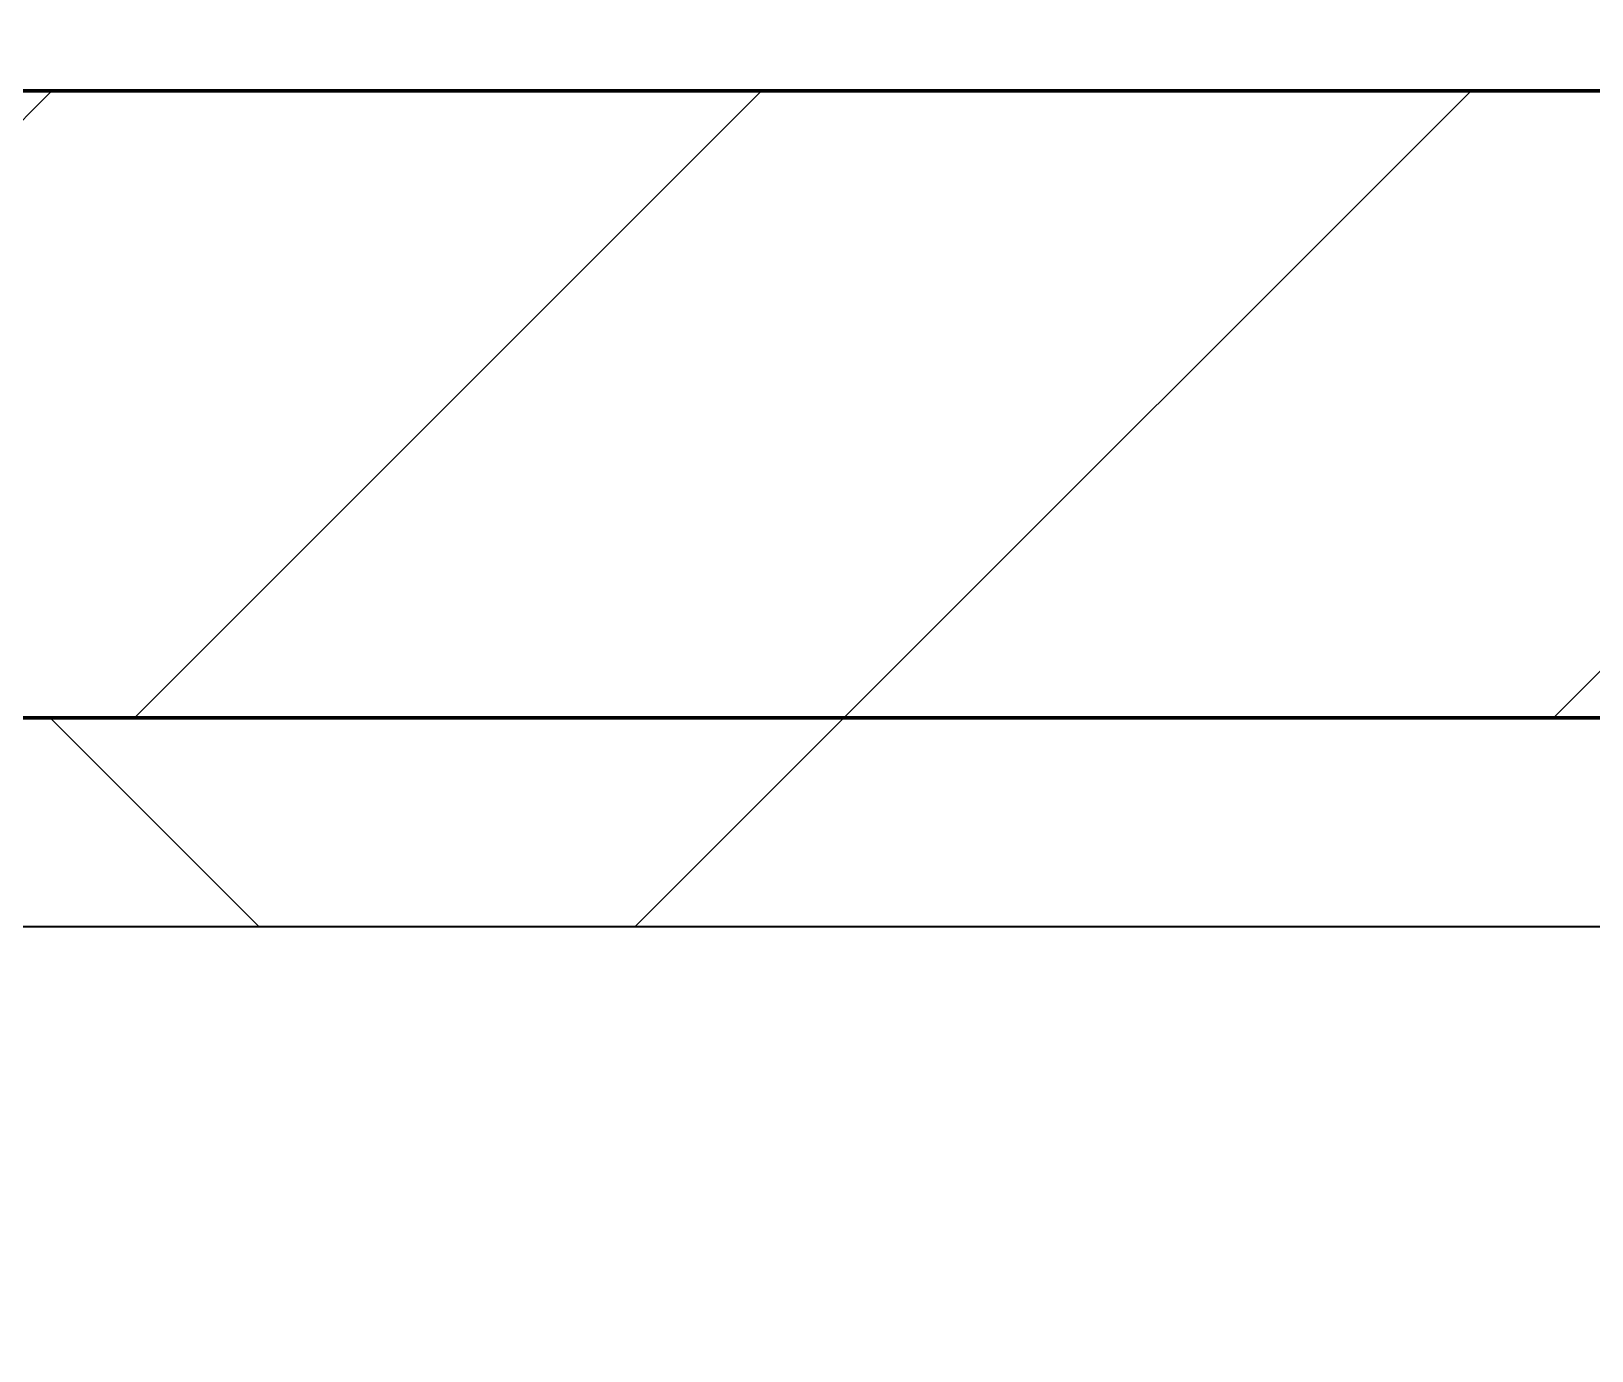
# Model space of a CAD drawing. Header units: millimetres. Extents: x -794868 to -715506, y -16735 to 22434.
# Drawn here: x -760168.3 to -759795.1, y 7792.6 to 8108.3 of the extents above; entities that cross this region are included whole.
import ezdxf
from ezdxf.xclip import XClip

# ---------------------------------------------------------------- set-up
doc = ezdxf.new("R2010")
doc.units = ezdxf.units.MM
doc.header["$XCLIPFRAME"] = 0
for name, color, linetype, lineweight in [('A-GLAZ-CURT', 2, 'Continuous', 9), ('A-WALL', 5, 'Continuous', 35), ('A-WALL-FNSH', 2, 'Continuous', 35), ('A-WALL-PATT', 1, 'Continuous', 35)]:
    doc.layers.add(name, color=color, linetype=linetype, lineweight=lineweight)
doc.layers.add('A11_ALU.SOLID SHEET', color=2, linetype='Continuous')

# ---------------------------------------------------------------- blocks, each defined once
blk = doc.blocks.new('PPLS-PP19_Custom Tile Pattern - Custom Tile Pattern-V40-4262-01 ENLARGED UPPER PLATFORM LEVEL - REFLECTED CEILING PLAN - SHEET 3')
at = {"layer": 'A-GLAZ-CURT'}
for p, q in [((-300, 0), (300, 0)), ((300, 0), (-300, 0)), ((230.06, 0), (300, 0)), ((-300, -50), (300, -50)), ((300, -50), (-300, -50))]:
    blk.add_line(p, q, dxfattribs=at)
for points, knots in [([(261.24, 0), (260.68, 0), (241.27, 0), (207.11, 0), (177.41, 0), (159.34, 0), (158.33, 0), (158.3, 0)], [-246.368992, -246.368992, -246.368992, -246.368992, -244.693688, -187.987675, -143.776725, -129.632772, -123.352749, -123.352749, -123.352749, -123.352749]), ([(171.51, 0), (176.48, 0), (193.23, 0), (201.73, 0), (208.81, 0), (213.9, 0), (241.96, 0), (266.73, 0), (281.71, 0), (291.71, 0), (296.52, 0), (297.86, 0), (298.09, 0)], [-7971.819559, -7971.819559, -7971.819559, -7971.819559, -7784.112253, -7606.717214, -7289.299508, -7042.621073, -6582.165592, -6068.460911, -5766.029927, -5566.724884, -5280.360606, -5199.253518, -5199.253518, -5199.253518, -5199.253518]), ([(300, 0), (288.22, 0), (262, 0), (230.43, 0), (219.94, 0), (219.02, 0)], [-12528.858583, -12528.858583, -12528.858583, -12528.858583, -11905.454923, -11162.864862, -10856.732305, -10856.732305, -10856.732305, -10856.732305]), ([(284.76, 0), (284.76, 0), (285.09, 0), (287.47, 0), (293.59, 0), (297.76, 0), (300, 0)], [-4110.630118, -4110.630118, -4110.630118, -4110.630118, -4053.389046, -3959.664717, -3862.421465, -3746.95702, -3746.95702, -3746.95702, -3746.95702]), ([(297.38, 0), (295.84, 0), (291.62, 0), (285.38, 0), (284.87, 0)], [-4803.172655, -4803.172655, -4803.172655, -4803.172655, -4358.271401, -4143.037883, -4143.037883, -4143.037883, -4143.037883])]:
    blk.add_open_spline(points, degree=3, knots=knots, dxfattribs=at)
blk.add_open_spline([(300, 0), (287.2, 0), (274.39, 0), (261.57, 0)], degree=3, dxfattribs=at)
blk = doc.blocks.new('PPLS-PP19_Custom Tile Pattern - Custom Tile Pattern-V41-4262-01 ENLARGED UPPER PLATFORM LEVEL - REFLECTED CEILING PLAN - SHEET 3')
at = {"layer": 'A-GLAZ-CURT'}
for p, q in [((-300, 0), (300, 0)), ((300, 0), (-300, 0)), ((-293.07, 0), (-275.75, 0)), ((-275.75, 0), (-293.07, 0)), ((-222.32, 0), (-205, 0)), ((-205, 0), (-222.32, 0)), ((-300, -50), (300, -50)), ((300, -50), (-300, -50))]:
    blk.add_line(p, q, dxfattribs=at)
at = {"layer": 'A-GLAZ-CURT', "flags": 128}
for points in [[(-300, 0), (-291.56, 0), (-283.3, 0), (-275.2, 0), (-267.26, 0), (-259.45, 0), (-251.77, 0), (-244.2, 0), (-236.74, 0), (-229.36, 0), (-222.06, 0), (-214.83, 0), (-207.71, 0), (-200.76, 0), (-194.02, 0), (-187.54, 0), (-181.38, 0), (-175.58, 0), (-170.25, 0), (-165.64, 0), (-162.01, 0), (-159.53, 0), (-157.46, 0), (-154.52, 0), (-149.42, 0), (-141.84, 0), (-132.81, 0), (-126.08, 0)], [(-203, 0), (-209.04, 0), (-215.73, 0), (-222.63, 0), (-229.72, 0), (-236.97, 0), (-244.39, 0), (-251.96, 0), (-259.67, 0), (-267.51, 0), (-275.48, 0), (-283.55, 0), (-291.73, 0), (-300, 0)], [(-135.12, 0), (-140.03, 0), (-145.5, 0), (-150.63, 0), (-155.53, 0), (-160.27, 0), (-164.95, 0), (-169.65, 0), (-174.47, 0), (-179.49, 0), (-184.81, 0), (-190.44, 0), (-196.37, 0), (-202.58, 0)], [(-125.17, 0), (-128.55, 0), (-134.16, 0)]]:
    blk.add_lwpolyline(points, dxfattribs=at)
at = {"layer": 'A-GLAZ-CURT'}
for points, knots in [([(-300, 0), (-284.65, 0), (-236.57, 0), (-174.61, 0), (-129.95, 0), (-110.8, 0), (-99.5, 0), (-91.46, 0)], [-5323.127839, -5323.127839, -5323.127839, -5323.127839, -4502.809032, -2700.551212, -1002.059161, -460.363443, 0, 0, 0, 0]), ([(-203.34, 0), (-206.9, 0), (-231.18, 0), (-262.56, 0), (-294.48, 0), (-300, 0)], [-15377.048371, -15377.048371, -15377.048371, -15377.048371, -15131.813646, -13729.592194, -13439.944408, -13439.944408, -13439.944408, -13439.944408]), ([(-203.02, 0), (-203.87, 0), (-215.49, 0), (-232.01, 0), (-255.22, 0), (-262.59, 0), (-264.9, 0), (-265.4, 0)], [-1443.418705, -1443.418705, -1443.418705, -1443.418705, -1400.429864, -858.079193, -543.655514, -208.940337, 0, 0, 0, 0]), ([(-258.6, 0), (-257.91, 0), (-254.26, 0), (-241.25, 0), (-225.99, 0), (-213.1, 0), (-206.24, 0), (-203.07, 0), (-203, 0)], [-5722.54675, -5722.54675, -5722.54675, -5722.54675, -5657.471696, -5413.335975, -5017.494783, -4832.723979, -4666.091899, -4662.550346, -4662.550346, -4662.550346, -4662.550346]), ([(-135.82, 0), (-137.15, 0), (-139.92, 0), (-149.31, 0), (-162.01, 0), (-177.91, 0), (-199.46, 0), (-216.65, 0), (-231.26, 0), (-233.46, 0), (-234, 0)], [-2617.829187, -2617.829187, -2617.829187, -2617.829187, -2418.507304, -2308.929706, -2113.765672, -1763.376603, -1422.553702, -978.033455, -846.069444, -682.911962, -682.911962, -682.911962, -682.911962]), ([(-233.49, 0), (-233.44, 0), (-232.38, 0), (-230.74, 0), (-225.3, 0), (-223.63, 0)], [-455.274641, -455.274641, -455.274641, -455.274641, -440.605512, -119.536984, 0, 0, 0, 0]), ([(-223.63, 0), (-219.39, 0), (-212.03, 0), (-204.81, 0), (-203.01, 0)], [-5463.295695, -5463.295695, -5463.295695, -5463.295695, -5161.076232, -5060.187032, -5060.187032, -5060.187032, -5060.187032]), ([(-202.92, 0), (-197.2, 0), (-186.6, 0), (-169.02, 0), (-152.21, 0), (-140.61, 0), (-135.7, 0)], [-5058.607125, -5058.607125, -5058.607125, -5058.607125, -4739.070012, -4465.409639, -4149.119819, -3844.541415, -3844.541415, -3844.541415, -3844.541415]), ([(-202.15, 0), (-196.66, 0), (-185.47, 0), (-171.77, 0), (-158.7, 0), (-157.22, 0)], [-4647.168838, -4647.168838, -4647.168838, -4647.168838, -4349.945572, -4000.813434, -3840.635403, -3840.635403, -3840.635403, -3840.635403]), ([(-137.88, 0), (-140.56, 0), (-147.66, 0), (-147.69, 0), (-158.72, 0), (-174.02, 0), (-184.75, 0), (-196.11, 0), (-201.97, 0)], [-3187.727384, -3187.727384, -3187.727384, -3187.727384, -2919.378265, -2477.344047, -2237.412286, -2029.680487, -1755.085331, -1461.041718, -1461.041718, -1461.041718, -1461.041718]), ([(-152.35, 0), (-151.03, 0), (-147.71, 0), (-143.57, 0), (-138.62, 0)], [-3494.978217, -3494.978217, -3494.978217, -3494.978217, -3371.022232, -3227.460399, -3227.460399, -3227.460399, -3227.460399]), ([(-118.78, 0), (-121.86, 0), (-126.28, 0), (-136.96, 0), (-147.46, 0), (-150.03, 0), (-150.57, 0)], [-5938.474035, -5938.474035, -5938.474035, -5938.474035, -5700.061948, -5508.838257, -5298.784692, -5196.16478, -5196.16478, -5196.16478, -5196.16478]), ([(-150.34, 0), (-150.07, 0), (-147.75, 0), (-142.6, 0), (-127.26, 0), (-107.3, 0), (-90.42, 0), (-75.26, 0), (-68.41, 0), (-65.12, 0), (-63.63, 0)], [-4948.728362, -4948.728362, -4948.728362, -4948.728362, -4883.323924, -4440.880425, -4054.690705, -3793.097032, -3402.597032, -3144.956779, -3050.982048, -2969.237017, -2969.237017, -2969.237017, -2969.237017]), ([(-136.06, 0), (-137.31, 0), (-142.24, 0), (-147.74, 0), (-149.07, 0)], [-6509.710453, -6509.710453, -6509.710453, -6509.710453, -6449.282163, -6277.220794, -6277.220794, -6277.220794, -6277.220794]), ([(-148.23, 0), (-146.94, 0), (-140.15, 0), (-137.74, 0), (-135.56, 0), (-135.2, 0)], [-6162.058746, -6162.058746, -6162.058746, -6162.058746, -6017.569127, -5560.701257, -5490.057733, -5490.057733, -5490.057733, -5490.057733]), ([(-86.16, 0), (-91.37, 0), (-104.13, 0), (-122.65, 0), (-139.03, 0), (-146.11, 0), (-146.95, 0)], [-1681.3698, -1681.3698, -1681.3698, -1681.3698, -1374.161226, -945.742622, -741.901385, -489.130243, -489.130243, -489.130243, -489.130243]), ([(-146.69, 0), (-146.59, 0), (-145.49, 0), (-140.67, 0), (-136.63, 0), (-135.12, 0)], [-420.34245, -420.34245, -420.34245, -420.34245, -406.956646, -290.263673, -213.483008, -213.483008, -213.483008, -213.483008]), ([(-72.93, 0), (-75.51, 0), (-91.45, 0), (-114.34, 0), (-135.04, 0), (-135.13, 0)], [-19442.345229, -19442.345229, -19442.345229, -19442.345229, -18935.241197, -17136.203329, -17127.983713, -17127.983713, -17127.983713, -17127.983713]), ([(-26.75, 0), (-27.82, 0), (-36.18, 0), (-53.55, 0), (-78.2, 0), (-109.41, 0), (-125.34, 0), (-135.1, 0)], [-8718.362214, -8718.362214, -8718.362214, -8718.362214, -8532.293389, -8073.216054, -7508.296369, -7004.680444, -6525.448346, -6525.448346, -6525.448346, -6525.448346]), ([(-135.1, 0), (-132.16, 0), (-127.27, 0), (-124.19, 0), (-123.43, 0), (-123.28, 0)], [-3831.980067, -3831.980067, -3831.980067, -3831.980067, -3647.167523, -3488.92562, -3439.852845, -3439.852845, -3439.852845, -3439.852845]), ([(-134.77, 0), (-134.18, 0), (-132.42, 0), (-128.78, 0), (-126.5, 0)], [-5463.506987, -5463.506987, -5463.506987, -5463.506987, -5364.112219, -5231.017328, -5231.017328, -5231.017328, -5231.017328]), ([(-127.41, 0), (-131.63, 0), (-133.16, 0), (-134.09, 0), (-134.15, 0)], [-8540.990293, -8540.990293, -8540.990293, -8540.990293, -8266.114998, -8246.473386, -8246.473386, -8246.473386, -8246.473386]), ([(-134.15, 0), (-133.32, 0), (-130.31, 0), (-117.33, 0), (-92.04, 0), (-77.29, 0), (-69.74, 0), (-67.52, 0)], [-7657.439573, -7657.439573, -7657.439573, -7657.439573, -7293.749979, -6839.55839, -6236.997189, -5713.340575, -5448.562773, -5448.562773, -5448.562773, -5448.562773]), ([(-120.13, 0), (-120.14, 0), (-120.24, 0), (-121.3, 0), (-129.25, 0), (-133.82, 0)], [-2933.992132, -2933.992132, -2933.992132, -2933.992132, -2920.575025, -2840.280255, -2731.647847, -2731.647847, -2731.647847, -2731.647847]), ([(-113.43, 0), (-113.44, 0), (-113.96, 0), (-119.73, 0), (-125.43, 0), (-127.03, 0), (-127.41, 0)], [-328.499627, -328.499627, -328.499627, -328.499627, -282.672656, -98.539552, -24.539552, 0, 0, 0, 0]), ([(-126.5, 0), (-122.44, 0), (-108.71, 0), (-88.78, 0), (-73.27, 0), (-67.22, 0)], [-5231.017328, -5231.017328, -5231.017328, -5231.017328, -4994.692869, -4542.524482, -4124.80891, -4124.80891, -4124.80891, -4124.80891]), ([(-125.15, 0), (-124.93, 0), (-121.96, 0), (-113.01, 0), (-98.9, 0), (-85.29, 0), (-73.12, 0), (-68.21, 0), (-68.04, 0)], [-3362.7396, -3362.7396, -3362.7396, -3362.7396, -3342.215224, -3074.362186, -2902.289527, -2605.247022, -2322.099534, -2311.883475, -2311.883475, -2311.883475, -2311.883475]), ([(-122.08, 0), (-122.01, 0), (-121.69, 0), (-121.2, 0), (-120.88, 0)], [-3136.336417, -3136.336417, -3136.336417, -3136.336417, -3110.304437, -3035.164275, -3035.164275, -3035.164275, -3035.164275]), ([(-36.33, 0), (-36.43, 0), (-37.27, 0), (-45.02, 0), (-46.13, 0), (-60.59, 0), (-81.23, 0), (-99.51, 0), (-114.02, 0), (-117.28, 0), (-118.78, 0)], [-1855.773136, -1855.773136, -1855.773136, -1855.773136, -1810.870157, -1672.078046, -1405.135169, -1060.00838, -740.068933, -229.489605, -116.330425, 0, 0, 0, 0]), ([(-117.74, 0), (-117.19, 0), (-114.78, 0), (-113.43, 0), (-113.43, 0)], [-821.249067, -821.249067, -821.249067, -821.249067, -394.672656, -330.879064, -330.879064, -330.879064, -330.879064]), ([(-67.91, 0), (-72.98, 0), (-87.79, 0), (-107.61, 0), (-116.56, 0), (-117.56, 0)], [-2627.997013, -2627.997013, -2627.997013, -2627.997013, -2193.204658, -1433.981041, -985.49888, -985.49888, -985.49888, -985.49888]), ([(-115.82, 0), (-114.96, 0), (-110.41, 0), (-96.78, 0), (-71.33, 0), (-42.53, 0), (-12.78, 0), (4.23, 0), (9.64, 0), (10.14, 0), (10.18, 0)], [-5724.064692, -5724.064692, -5724.064692, -5724.064692, -5430.283136, -5103.229623, -4799.173296, -4065.652676, -3589.737505, -3285.047089, -3066.359526, -3044.715262, -3044.715262, -3044.715262, -3044.715262]), ([(0.54, 0), (-2.2, 0), (-12.83, 0), (-25.64, 0), (-40, 0), (-56.24, 0), (-75.59, 0), (-94, 0), (-112.01, 0), (-114.94, 0), (-115.63, 0)], [-2679.34943, -2679.34943, -2679.34943, -2679.34943, -2518.50168, -2125.455881, -1792.521578, -1466.981642, -1208.454564, -789.402658, -501.969187, -243.577221, -243.577221, -243.577221, -243.577221]), ([(-91.46, 0), (-90.09, 0), (-84.7, 0), (-77.43, 0), (-72.73, 0), (-72.64, 0), (-72.64, 0)], [-19832.387487, -19832.387487, -19832.387487, -19832.387487, -19753.885894, -19541.04734, -19478.625389, -19471.062469, -19471.062469, -19471.062469, -19471.062469]), ([(-63.96, 0), (-64.13, 0), (-72.5, 0), (-80.63, 0), (-86.16, 0)], [-2171.769325, -2171.769325, -2171.769325, -2171.769325, -2007.031671, -1681.3698, -1681.3698, -1681.3698, -1681.3698]), ([(-29.03, 0), (-33.97, 0), (-43.74, 0), (-56.37, 0), (-71.66, 0), (-77.83, 0), (-82.66, 0), (-83.28, 0), (-83.28, 0)], [-2680.714891, -2680.714891, -2680.714891, -2680.714891, -2413.671296, -2161.752162, -2006.592567, -1646.621388, -1424.436217, -1393.971743, -1393.971743, -1393.971743, -1393.971743]), ([(-83.28, 0), (-83.28, 0), (-82.91, 0), (-76.14, 0), (-70.89, 0), (-67.35, 0)], [-1393.4169, -1393.4169, -1393.4169, -1393.4169, -1353.722004, -1274.333717, -1073.56893, -1073.56893, -1073.56893, -1073.56893]), ([(-67.35, 0), (-59.93, 0), (-48.14, 0), (-36.49, 0), (-33.57, 0), (-29.94, 0), (-28.57, 0)], [-1073.56893, -1073.56893, -1073.56893, -1073.56893, -651.549973, -296.515819, -83.513472, 0, 0, 0, 0]), ([(-36.62, 0), (-36.62, 0), (-40.35, 0), (-44.32, 0), (-54.97, 0), (-64.97, 0), (-67.24, 0)], [-4069.478503, -4069.478503, -4069.478503, -4069.478503, -3858.647035, -3538.256648, -2842.901703, -2647.332225, -2647.332225, -2647.332225, -2647.332225]), ([(-67.23, 0), (-64.78, 0), (-61.81, 0), (-60.36, 0), (-59.97, 0)], [-5437.061501, -5437.061501, -5437.061501, -5437.061501, -5140.470607, -5006.787413, -5006.787413, -5006.787413, -5006.787413]), ([(-66.59, 0), (-65.14, 0), (-59.51, 0), (-54.4, 0), (-48.53, 0), (-30.79, 0), (-18.03, 0), (8.61, 0), (15.02, 0), (22.91, 0), (31, 0), (39.04, 0), (51.19, 0), (58.74, 0), (61.34, 0), (61.45, 0)], [-4110.085044, -4110.085044, -4110.085044, -4110.085044, -4008.285538, -3689.699207, -3546.54457, -3315.260113, -2864.387349, -2439.246196, -2084.094819, -1956.422387, -1818.904206, -1645.594513, -1443.202566, -1228.752106, -1120.932285, -1120.932285, -1120.932285, -1120.932285]), ([(-66.39, 0), (-66.39, 0), (-63.63, 0), (-53.63, 0), (-34.42, 0), (-29.82, 0), (-29.19, 0)], [-2493.31794, -2493.31794, -2493.31794, -2493.31794, -2315.303971, -1809.437387, -963.711516, -666.19313, -666.19313, -666.19313, -666.19313]), ([(31.18, 0), (25.97, 0), (11.99, 0), (-16.92, 0), (-47.42, 0), (-65.77, 0), (-66.37, 0), (-66.38, 0)], [-4496.803627, -4496.803627, -4496.803627, -4496.803627, -4222.080604, -3745.412743, -2981.410125, -2542.574734, -2498.224237, -2498.224237, -2498.224237, -2498.224237]), ([(-63.63, 0), (-61.49, 0), (-57.39, 0), (-54.49, 0), (-45.2, 0), (-40.79, 0), (-40.46, 0), (-40.44, 0)], [-2969.237017, -2969.237017, -2969.237017, -2969.237017, -2851.217951, -2734.127174, -2474.780881, -2410.990208, -2350.645972, -2350.645972, -2350.645972, -2350.645972]), ([(-58.83, 0), (-58.37, 0), (-57.29, 0), (-54.23, 0), (-46.33, 0), (-42.62, 0), (-41.76, 0)], [-4859.52896, -4859.52896, -4859.52896, -4859.52896, -4680.891996, -4469.85053, -4321.566175, -4270.495146, -4270.495146, -4270.495146, -4270.495146]), ([(-51.83, 0), (-51.83, 0), (-51.78, 0), (-47.4, 0), (-46.01, 0), (-40.22, 0), (-36.78, 0)], [-632.814994, -632.814994, -632.814994, -632.814994, -627.965721, -508.377888, -260.442412, 0, 0, 0, 0]), ([(0.62, 0), (-0.47, 0), (-7.95, 0), (-20.62, 0), (-32.81, 0), (-44.85, 0), (-51.43, 0), (-51.79, 0)], [-1673.232868, -1673.232868, -1673.232868, -1673.232868, -1617.263037, -1290.787923, -1039.307308, -819.71621, -644.910881, -644.910881, -644.910881, -644.910881]), ([(-41.76, 0), (-39.9, 0), (-37.72, 0), (-36.92, 0), (-36.77, 0)], [-4270.495146, -4270.495146, -4270.495146, -4270.495146, -4161.040818, -4106.245333, -4106.245333, -4106.245333, -4106.245333]), ([(-36.78, 0), (-32.43, 0), (-20.49, 0), (-7.28, 0), (0.62, 0)], [-6191.144455, -6191.144455, -6191.144455, -6191.144455, -5862.463379, -5422.053019, -5422.053019, -5422.053019, -5422.053019]), ([(-36.29, 0), (-36.29, 0), (-34.66, 0), (-28.88, 0), (-26.95, 0), (-26.54, 0)], [-9150.272121, -9150.272121, -9150.272121, -9150.272121, -9057.163041, -8919.836787, -8834.607043, -8834.607043, -8834.607043, -8834.607043]), ([(30.82, 0), (29.27, 0), (20.14, 0), (3.54, 0), (-16.58, 0), (-34.76, 0), (-36.04, 0)], [-10462.034656, -10462.034656, -10462.034656, -10462.034656, -10363.088938, -9884.23066, -9424.652049, -9182.880979, -9182.880979, -9182.880979, -9182.880979]), ([(-33.34, 0), (-33.34, 0), (-32.93, 0), (-31.16, 0), (-30.52, 0)], [-2415.024266, -2415.024266, -2415.024266, -2415.024266, -2357.633367, -2323.618664, -2323.618664, -2323.618664, -2323.618664]), ([(70.61, 0), (66.16, 0), (55.8, 0), (39.61, 0), (24.74, 0), (2.64, 0), (-17.84, 0), (-30.57, 0), (-31.82, 0), (-32, 0)], [-4647.237329, -4647.237329, -4647.237329, -4647.237329, -4326.416877, -4098.545751, -3766.694881, -3333.063701, -2994.501669, -2698.150104, -2614.070998, -2614.070998, -2614.070998, -2614.070998]), ([(-30.76, 0), (-30.73, 0), (-29.99, 0), (-23.47, 0), (-15.75, 0), (-15.19, 0)], [-54176.191683, -54176.191683, -54176.191683, -54176.191683, -54157.274271, -53749.15266, -53717.791567, -53717.791567, -53717.791567, -53717.791567]), ([(-30.52, 0), (-27.11, 0), (-18.48, 0), (-6.67, 0), (0.64, 0)], [-2323.618664, -2323.618664, -2323.618664, -2323.618664, -2142.497158, -1758.680332, -1758.680332, -1758.680332, -1758.680332]), ([(-13, 0), (-14.35, 0), (-17.68, 0), (-25.97, 0), (-29.52, 0), (-30.21, 0)], [-55207.591944, -55207.591944, -55207.591944, -55207.591944, -54789.006179, -54461.685999, -54290.791712, -54290.791712, -54290.791712, -54290.791712]), ([(0.63, 0), (-4.18, 0), (-14.13, 0), (-24.92, 0), (-29.03, 0)], [-3272.238617, -3272.238617, -3272.238617, -3272.238617, -2903.012179, -2680.714891, -2680.714891, -2680.714891, -2680.714891]), ([(-28.98, 0), (-28.66, 0), (-27.39, 0), (-24.45, 0), (-22.56, 0)], [-166.548282, -166.548282, -166.548282, -166.548282, -102.06493, 0, 0, 0, 0]), ([(-28.57, 0), (-26.93, 0), (-20.29, 0), (-11.45, 0), (2.08, 0), (13.15, 0), (21.24, 0), (24.62, 0), (24.72, 0), (24.72, 0)], [-5361.429781, -5361.429781, -5361.429781, -5361.429781, -5261.36855, -5050.479954, -4785.90057, -4596.498881, -4445.288762, -4384.376941, -4376.041937, -4376.041937, -4376.041937, -4376.041937]), ([(-22.56, 0), (-20.27, 0), (-17.03, 0), (-11.36, 0), (-7.66, 0), (-6.6, 0), (-6.44, 0)], [-56468.192263, -56468.192263, -56468.192263, -56468.192263, -56344.022017, -56303.229861, -56166.290093, -56124.392176, -56124.392176, -56124.392176, -56124.392176]), ([(-15.19, 0), (-13.07, 0), (7.48, 0), (42.82, 0), (88.72, 0), (120.63, 0), (138.28, 0), (138.53, 0)], [-461.142613, -461.142613, -461.142613, -461.142613, -429.606584, -390.253598, -346.313304, -291.370682, -290.5735, -290.5735, -290.5735, -290.5735]), ([(-6.54, 0), (-6.73, 0), (-7.2, 0), (-7.6, 0), (-7.79, 0)], [-56009.792147, -56009.792147, -56009.792147, -56009.792147, -55949.290093, -55895.192118, -55895.192118, -55895.192118, -55895.192118]), ([(-2.63, 0), (-2.47, 0), (-1.22, 0), (4.92, 0), (15.97, 0), (22.54, 0), (24.49, 0)], [-226.825321, -226.825321, -226.825321, -226.825321, -220.269177, -206.416616, -198.214427, -187.717507, -187.717507, -187.717507, -187.717507]), ([(103.09, 0), (101.08, 0), (86.31, 0), (63.34, 0), (35.84, 0), (12, 0), (4.49, 0), (0.56, 0)], [-375.435014, -375.435014, -375.435014, -375.435014, -369.147452, -330.153101, -307.516438, -285.83788, -246.234814, -246.234814, -246.234814, -246.234814]), ([(9.32, 0), (9.08, 0), (7.65, 0), (4.61, 0), (1.3, 0), (0.63, 0)], [-2922.926651, -2922.926651, -2922.926651, -2922.926651, -2882.788014, -2720.818881, -2681.206812, -2681.206812, -2681.206812, -2681.206812]), ([(8.33, 0), (8.19, 0), (7.18, 0), (4.13, 0), (0.91, 0), (0.79, 0)], [-3574.286521, -3574.286521, -3574.286521, -3574.286521, -3526.962355, -3285.499107, -3276.429311, -3276.429311, -3276.429311, -3276.429311]), ([(76.63, 0), (74.8, 0), (67.65, 0), (53.52, 0), (37, 0), (24.07, 0), (13.78, 0), (5.66, 0), (0.83, 0)], [-3095.572228, -3095.572228, -3095.572228, -3095.572228, -2950.589685, -2634.532728, -2313.748533, -2106.613311, -1925.670641, -1676.76829, -1676.76829, -1676.76829, -1676.76829]), ([(0.88, 0), (2.25, 0), (17.53, 0), (43.36, 0), (70.92, 0), (82.12, 0), (83.66, 0)], [-5417.251398, -5417.251398, -5417.251398, -5417.251398, -5340.621928, -4573.028122, -4094.177415, -3869.465285, -3869.465285, -3869.465285, -3869.465285]), ([(1.54, 0), (2.04, 0), (12.09, 0), (22.06, 0), (37.44, 0), (45.92, 0), (57.76, 0), (63.51, 0), (68.38, 0), (68.47, 0)], [-1742.713998, -1742.713998, -1742.713998, -1742.713998, -1716.209403, -1206.526904, -1089.329421, -901.315459, -753.071572, -495.328968, -490.671588, -490.671588, -490.671588, -490.671588]), ([(24.69, 0), (24.54, 0), (20.99, 0), (15.48, 0), (10.8, 0), (9.63, 0)], [-4368.572414, -4368.572414, -4368.572414, -4368.572414, -4306.476363, -4080.000647, -3772.857994, -3772.857994, -3772.857994, -3772.857994]), ([(18.16, 0), (19.15, 0), (24.25, 0), (25.66, 0), (26.12, 0)], [-5700.113719, -5700.113719, -5700.113719, -5700.113719, -5554.232259, -5302.431367, -5302.431367, -5302.431367, -5302.431367]), ([(114.39, 0), (114.2, 0), (112.08, 0), (105.42, 0), (92.38, 0), (85.59, 0), (74.4, 0), (62.26, 0), (51.85, 0), (43.81, 0), (29.53, 0), (20.67, 0), (18.85, 0), (18.16, 0)], [-8148.58938, -8148.58938, -8148.58938, -8148.58938, -8105.191388, -7723.759874, -7531.75727, -7135.649961, -6924.452779, -6738.82075, -6548.303034, -6314.283804, -6135.05769, -5972.647715, -5832.674503, -5832.674503, -5832.674503, -5832.674503])]:
    blk.add_open_spline(points, degree=3, knots=knots, dxfattribs=at)
for points in [[(-135.39, 0), (-155.31, 0), (-177.83, 0), (-203.01, 0)], [(-133.82, 0), (-134.22, 0), (-134.63, 0), (-135.08, 0)], [(-134.93, 0), (-130.82, 0), (-127.43, 0), (-125.15, 0)], [(-67.15, 0), (-66.35, 0), (-65.63, 0), (-65.07, 0)], [(-39.84, 0), (-39.08, 0), (-38.11, 0), (-37.36, 0)], [(-0.53, 0), (-1.24, 0), (-1.86, 0), (-2.25, 0)], [(24.49, 0), (25.23, 0), (25.72, 0), (26.04, 0)]]:
    blk.add_open_spline(points, degree=3, dxfattribs=at)
blk = doc.blocks.new('*U685')
at = {"layer": 'A-GLAZ-CURT', "rotation": 180}
for name, p in [('PPLS-PP19_Custom Tile Pattern - Custom Tile Pattern-V41-4262-01 ENLARGED UPPER PLATFORM LEVEL - REFLECTED CEILING PLAN - SHEET 3', (-15460, 4315)), ('PPLS-PP19_Custom Tile Pattern - Custom Tile Pattern-V40-4262-01 ENLARGED UPPER PLATFORM LEVEL - REFLECTED CEILING PLAN - SHEET 3', (-14860, 4315))]:
    blk.add_blockref(name, p, dxfattribs=at)
blk = doc.blocks.new('*U2281')
blk.add_lwpolyline([(-7165.48, 4263.02), (-7165.48, 5940.05), (-11560, 5940.05), (-11560, 4315), (-18103.39, 4315), (-18103.39, 550), (-9016.58, 550), (-9016.58, 4265)], close=True)

msp = doc.modelspace()

# ---------------------------------------------------------------- block references
at = {"layer": 'A11_ALU.SOLID SHEET'}
ref = msp.add_blockref('*U2281', (-744682.37, 3579.02), dxfattribs=at)
XClip(ref).set_block_clipping_path([(-45801.3280238605, -9620.0077451947), (23704.0078937773, 10334.9999958097)])

# ---------------------------------------------------------------- next in the draw order: hatches: boundary and pattern name
at = {"layer": 'A-WALL-PATT', "lineweight": 9}
h = msp.add_hatch(dxfattribs=at)
h.set_pattern_fill('FP_2', color=256, style=0, pattern_type=2)
h.set_pattern_definition([(45, (0, 0), (-84.852814, 84.852814), [])])
h.paths.add_polyline_path([(-756292.37, 7944.02), (-756292.37, 8094.02), (-766357.37, 8094.02), (-766357.37, 7944.02), (-756817.05, 7944.02)])
h.paths.add_polyline_path([(-778842.34, 7944.02), (-778843.36, 8094.02), (-780282.37, 8094.02), (-780282.37, 7944.02), (-779623.49, 7944.02)])
h = msp.add_hatch(dxfattribs=at)
h.set_pattern_fill('FP_3', color=256, style=0, pattern_type=2)
h.set_pattern_definition([(45, (0, 0), (-212.13203, 212.13203), []), (135, (0, 0), (-212.13203, -212.13203), [])])
h.paths.add_polyline_path([(-756242.37, 7894.02), (-756242.37, 7944.02), (-765557.43, 7944.02), (-765557.43, 7894.02), (-756817.05, 7894.02)])
h.paths.add_polyline_path([(-778842.34, 7894.02), (-778842.34, 7944.02), (-780232.37, 7944.02), (-780232.37, 7894.02), (-779623.49, 7894.02)])

# ---------------------------------------------------------------- next in the draw order: linework, layer by layer
at = {"layer": 'A-WALL', "color": 7, "lineweight": 70}
for p, q in [((-780232.37, 8094.02), (-756492.37, 8094.02)), ((-756292.37, 7944.02), (-780232.37, 7944.02))]:
    msp.add_line(p, q, dxfattribs=at)
at = {"layer": 'A-WALL-FNSH', "color": 250}
for p, q in [((-765557.43, 7944.02), (-756292.37, 7944.02)), ((-756242.37, 7894.02), (-765557.43, 7894.02))]:
    msp.add_line(p, q, dxfattribs=at)

# ---------------------------------------------------------------- next in the draw order: block references
msp.add_blockref('*U685', (-744682.37, 3579.02))

doc.saveas('drawing.dxf')
